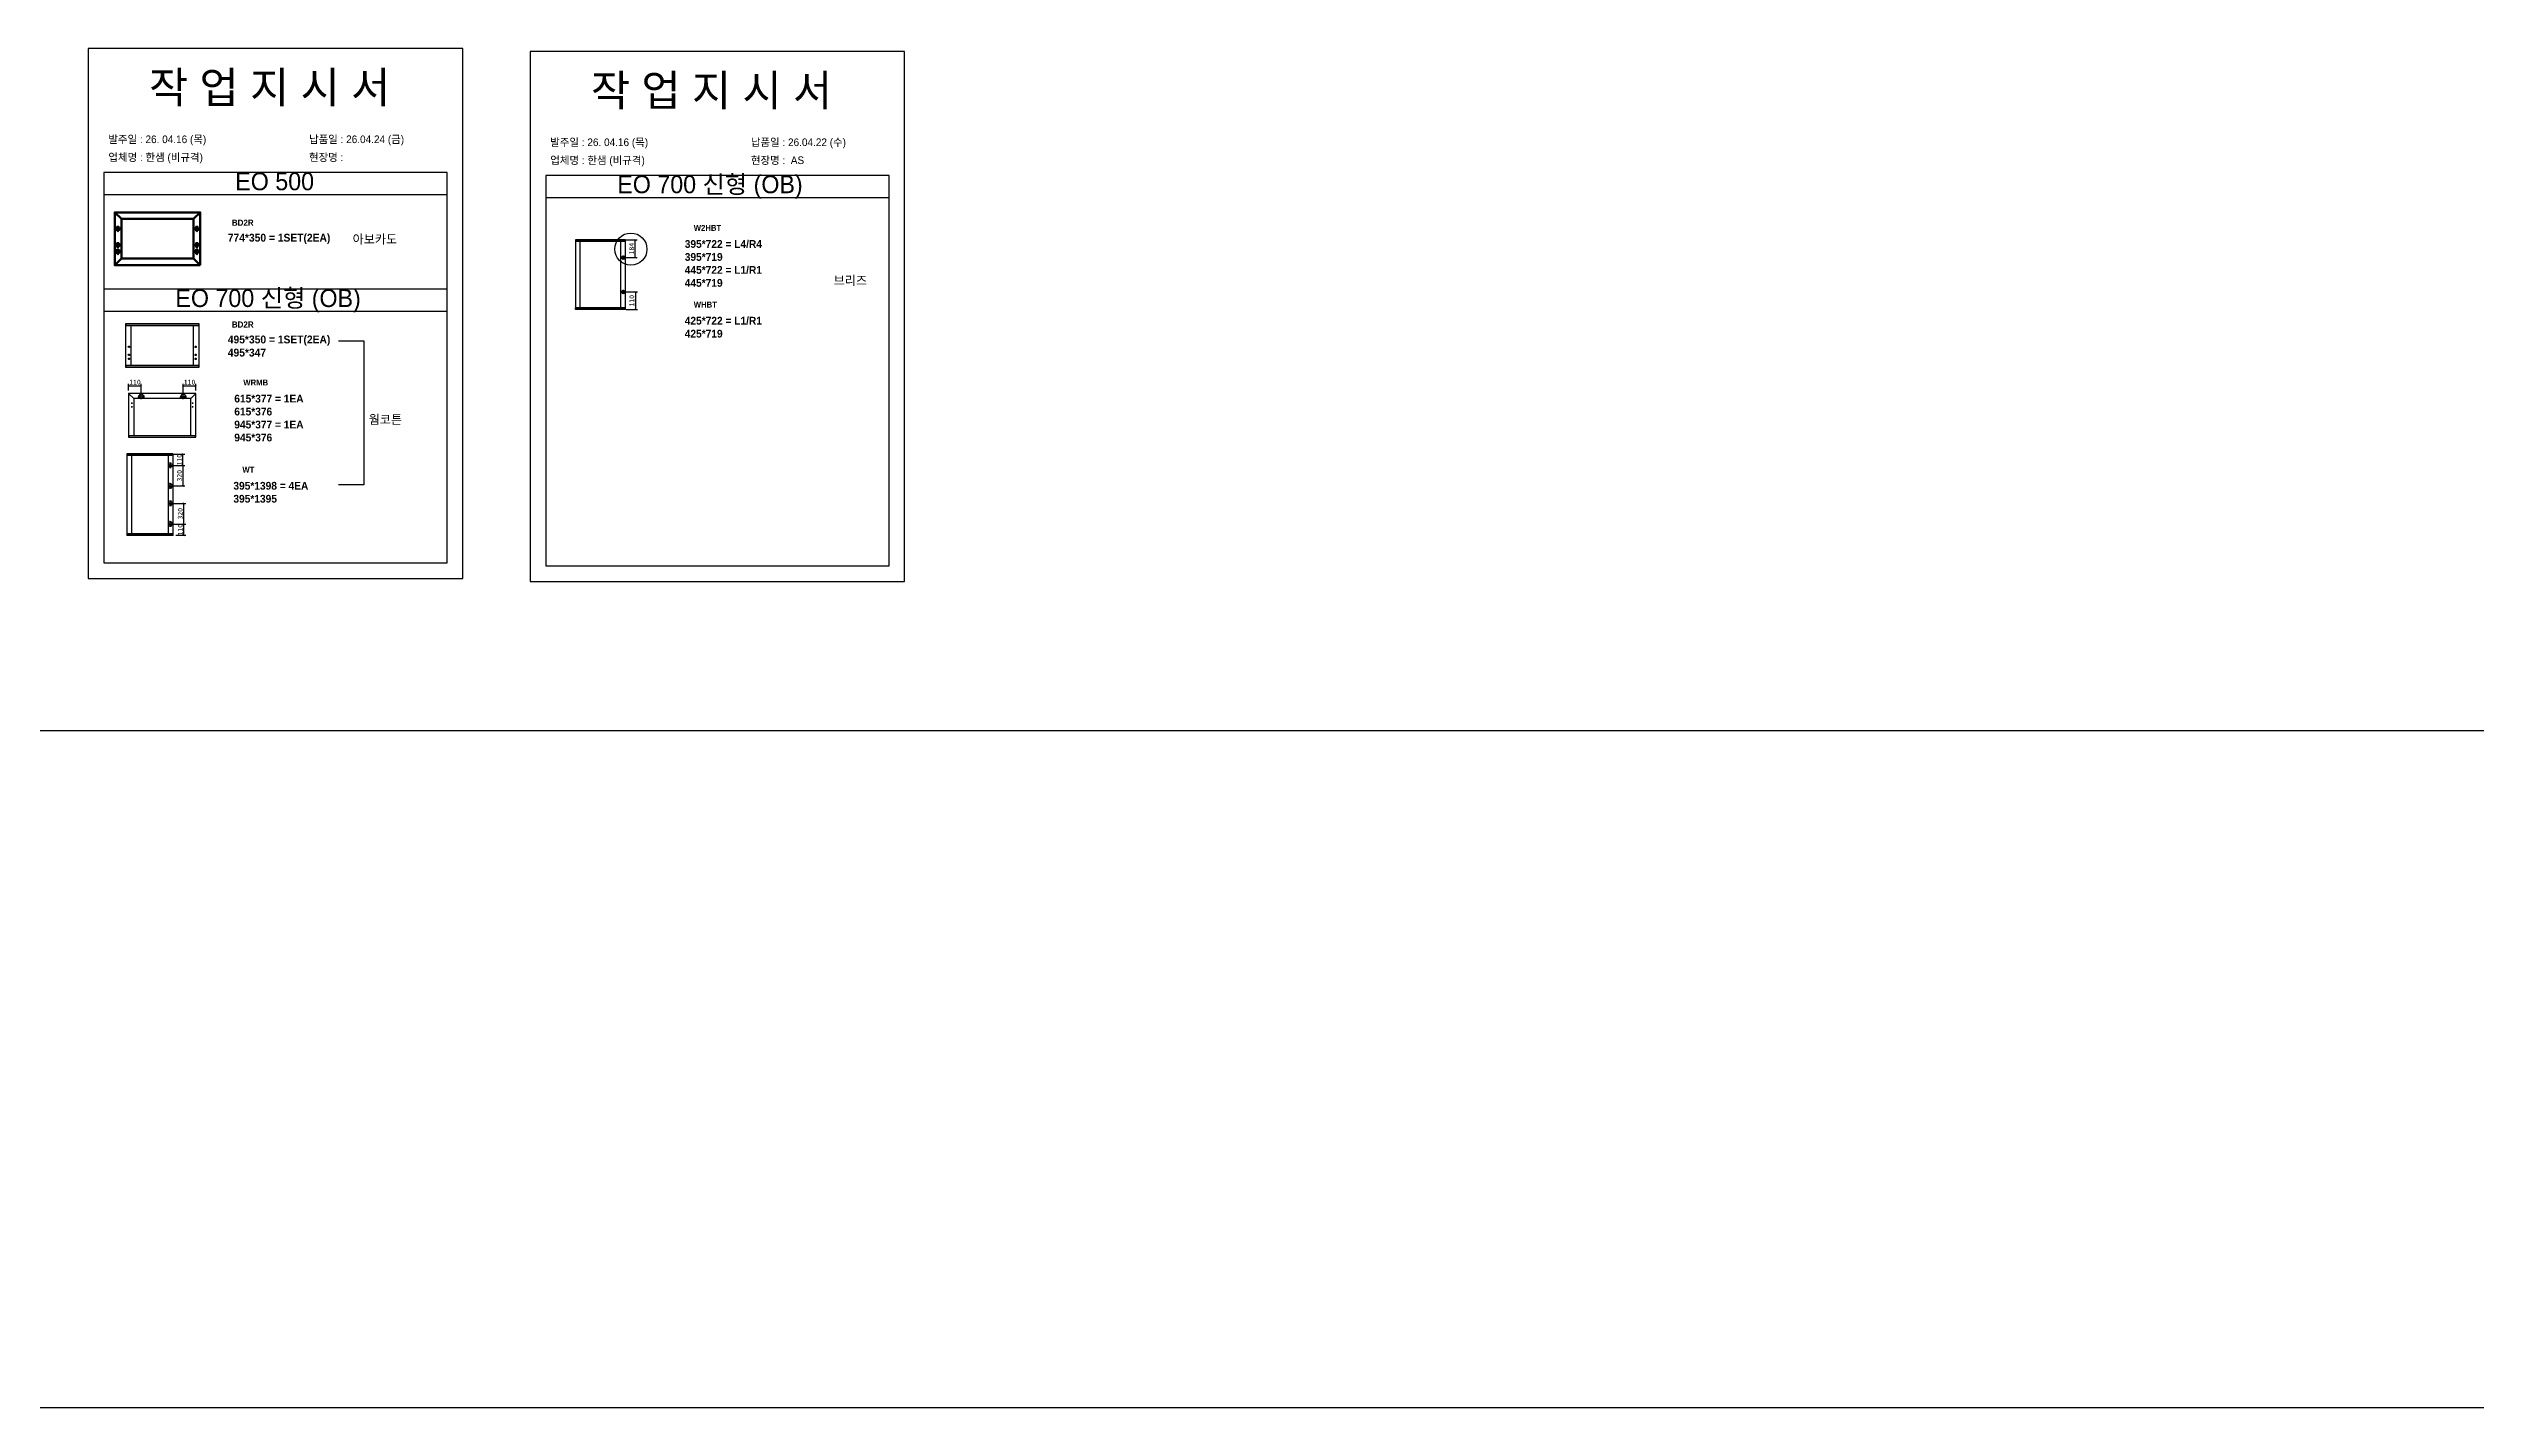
# Model space of a CAD drawing. Header units: millimetres. Extents: x -44117 to 256353, y -2095463 to 65325.
# Drawn here: x 115368 to 127829, y -881204 to -874231 of the extents above; entities that cross this region are included whole.
import ezdxf

# ---------------------------------------------------------------- set-up
doc = ezdxf.new("R2010")
doc.units = ezdxf.units.MM
doc.header["$LTSCALE"] = 10
doc.layers.add('Layer1', color=7, linetype='Continuous', lineweight=70)
doc.styles.add('MtX_Gulim', font='')
doc.styles.get('MtX_Gulim').set_extended_font_data('Gulim', bold=True)
doc.dimstyles.new('ISO-25', dxfattribs={"dimtxt": 2.5, "dimasz": 2.5, "dimexe": 1, "dimexo": 1, "dimtad": 1, "dimtxsty": 'Standard', "dimblk": 'ARCHTICK', "dimcen": 2.5, "dimadec": 0, "dimazin": 0, "dimtfac": 1, "dimtmove": 0, "dimatfit": 3, "dimfxl": 0, "dimarcsym": 0})

# ---------------------------------------------------------------- blocks, each defined once
blk = doc.blocks.new('_ArchTick')
at = {"color": 0, "linetype": 'ByBlock', "const_width": 0.15}
blk.add_lwpolyline([(-0.5, -0.5), (0.5, 0.5)], dxfattribs=at)
blk = doc.blocks.new('*D5662')
at = {"color": 0, "lineweight": -2}
for p, q in [((115779, -875986), (115779, -875952)), ((115779, -875962), (115844, -875962)), ((115844, -875999), (115844, -875952))]:
    blk.add_line(p, q, dxfattribs=at)
at = {"layer": 'Defpoints', "color": 0}
for p in [(115779, -876001), (115844, -875962), (115844, -876014)]:
    blk.add_point(p, dxfattribs=at)
at = {"color": 0, "lineweight": -2, "xscale": 10, "yscale": 10, "zscale": 10, "rotation": 180}
blk.add_blockref('_ArchTick', (115779, -875962), dxfattribs=at)
at = {"color": 0, "lineweight": -2, "xscale": 10, "yscale": 10, "zscale": 10}
blk.add_blockref('_ArchTick', (115844, -875962), dxfattribs=at)
at = {"color": 0, "insert": (115812, -875943), "char_height": 25, "attachment_point": 5}
blk.add_mtext('110', dxfattribs=at)
blk = doc.blocks.new('*D5663')
at = {"color": 0, "lineweight": -2}
for p, q in [((116059, -875999), (116059, -875952)), ((116059, -875962), (116124, -875962)), ((116124, -875986), (116124, -875952))]:
    blk.add_line(p, q, dxfattribs=at)
at = {"layer": 'Defpoints', "color": 0}
for p in [(116059, -876014), (116124, -875962), (116124, -876001)]:
    blk.add_point(p, dxfattribs=at)
at = {"color": 0, "lineweight": -2, "xscale": 10, "yscale": 10, "zscale": 10, "rotation": 180}
blk.add_blockref('_ArchTick', (116059, -875962), dxfattribs=at)
at = {"color": 0, "lineweight": -2, "xscale": 10, "yscale": 10, "zscale": 10}
blk.add_blockref('_ArchTick', (116124, -875962), dxfattribs=at)
at = {"color": 0, "insert": (116092, -875943), "char_height": 25, "attachment_point": 5}
blk.add_mtext('110', dxfattribs=at)
blk = doc.blocks.new('*D5664')
at = {"color": 0, "lineweight": -2}
for p, q in [((116010, -876312), (116068, -876312)), ((116010, -876370), (116068, -876370)), ((116058, -876370), (116058, -876312))]:
    blk.add_line(p, q, dxfattribs=at)
at = {"layer": 'Defpoints', "color": 0}
for p in [(115995, -876312), (115995, -876370), (116058, -876312)]:
    blk.add_point(p, dxfattribs=at)
at = {"color": 0, "lineweight": -2, "xscale": 10, "yscale": 10, "zscale": 10}
for p, rotation in [((116058, -876312), 90), ((116058, -876370), 270)]:
    blk.add_blockref('_ArchTick', p, dxfattribs=dict(at, rotation=rotation))
at = {"color": 0, "insert": (116040, -876341), "char_height": 25, "attachment_point": 5, "rotation": 90}
blk.add_mtext('110', dxfattribs=at)
blk = doc.blocks.new('*D5665')
at = {"color": 0, "lineweight": -2}
for p, q in [((116010, -876671), (116073, -876671)), ((116022, -876729), (116073, -876729)), ((116063, -876729), (116063, -876671))]:
    blk.add_line(p, q, dxfattribs=at)
at = {"layer": 'Defpoints', "color": 0}
for p in [(115995, -876671), (116007, -876729), (116063, -876671)]:
    blk.add_point(p, dxfattribs=at)
at = {"color": 0, "lineweight": -2, "xscale": 10, "yscale": 10, "zscale": 10}
for p, rotation in [((116063, -876671), 90), ((116063, -876729), 270)]:
    blk.add_blockref('_ArchTick', p, dxfattribs=dict(at, rotation=rotation))
at = {"color": 0, "insert": (116044, -876700), "char_height": 25, "attachment_point": 5, "rotation": 90}
blk.add_mtext('110', dxfattribs=at)
blk = doc.blocks.new('*D5666')
at = {"color": 0, "lineweight": -2}
for p, q in [((116010, -876565), (116073, -876565)), ((116063, -876671), (116063, -876565)), ((116010, -876671), (116073, -876671))]:
    blk.add_line(p, q, dxfattribs=at)
at = {"layer": 'Defpoints', "color": 0}
for p in [(115995, -876565), (116063, -876565), (115995, -876671)]:
    blk.add_point(p, dxfattribs=at)
at = {"color": 0, "lineweight": -2, "xscale": 10, "yscale": 10, "zscale": 10}
for p, rotation in [((116063, -876565), 90), ((116063, -876671), 270)]:
    blk.add_blockref('_ArchTick', p, dxfattribs=dict(at, rotation=rotation))
at = {"color": 0, "insert": (116044, -876618), "char_height": 25, "attachment_point": 5, "rotation": 90}
blk.add_mtext('320', dxfattribs=at)
blk = doc.blocks.new('*D5667')
at = {"color": 0, "lineweight": -2}
for p, q in [((116010, -876370), (116068, -876370)), ((116058, -876370), (116058, -876475)), ((116010, -876475), (116068, -876475))]:
    blk.add_line(p, q, dxfattribs=at)
at = {"layer": 'Defpoints', "color": 0}
for p in [(115995, -876370), (115995, -876475), (116058, -876475)]:
    blk.add_point(p, dxfattribs=at)
at = {"color": 0, "lineweight": -2, "xscale": 10, "yscale": 10, "zscale": 10}
for p, rotation in [((116058, -876370), 90), ((116058, -876475), 270)]:
    blk.add_blockref('_ArchTick', p, dxfattribs=dict(at, rotation=rotation))
at = {"color": 0, "insert": (116040, -876423), "char_height": 25, "attachment_point": 5, "rotation": 90}
blk.add_mtext('320', dxfattribs=at)
blk = doc.blocks.new('*D5668')
at = {"color": 0, "lineweight": -2}
for p, q in [((118334, -875213), (118391, -875213)), ((118381, -875304), (118381, -875213)), ((118334, -875304), (118391, -875304))]:
    blk.add_line(p, q, dxfattribs=at)
at = {"layer": 'Defpoints', "color": 0}
for p in [(118319, -875213), (118381, -875213), (118319, -875304)]:
    blk.add_point(p, dxfattribs=at)
at = {"color": 0, "lineweight": -2, "xscale": 10, "yscale": 10, "zscale": 10}
for p, rotation in [((118381, -875213), 90), ((118381, -875304), 270)]:
    blk.add_blockref('_ArchTick', p, dxfattribs=dict(at, rotation=rotation))
at = {"color": 0, "insert": (118362, -875258), "char_height": 25, "attachment_point": 5, "rotation": 90}
blk.add_mtext('184', dxfattribs=at)
blk = doc.blocks.new('*D5669')
at = {"color": 0, "lineweight": -2}
for p, q in [((118334, -875480), (118392, -875480)), ((118382, -875480), (118382, -875570)), ((118334, -875570), (118392, -875570))]:
    blk.add_line(p, q, dxfattribs=at)
at = {"layer": 'Defpoints', "color": 0}
for p in [(118319, -875480), (118319, -875570), (118382, -875570)]:
    blk.add_point(p, dxfattribs=at)
at = {"color": 0, "lineweight": -2, "xscale": 10, "yscale": 10, "zscale": 10}
for p, rotation in [((118382, -875480), 90), ((118382, -875570), 270)]:
    blk.add_blockref('_ArchTick', p, dxfattribs=dict(at, rotation=rotation))
at = {"color": 0, "insert": (118363, -875525), "char_height": 25, "attachment_point": 5, "rotation": 90}
blk.add_mtext('110', dxfattribs=at)

msp = doc.modelspace()

# ---------------------------------------------------------------- linework, layer by layer
for p, q in [((117414.83864, -874866.69803), (115651.91503, -874866.69803)), ((119683.72021, -874881.88786), (117920.7966, -874881.88786)), ((117414.83864, -874981.17358), (115651.91503, -874981.17358)), ((119683.72021, -874996.36342), (117920.7966, -874996.36342)), ((118073.22433, -875213.41724), (118073.22433, -875569.67362)), ((118330.08539, -875213.87858), (118073.22433, -875213.87858)), ((118330.08539, -875220.84993), (118073.22433, -875220.84993)), ((118329.82909, -875213.16094), (118073.48063, -875213.16094)), ((118096.03499, -875220.33733), (118096.03499, -875562.24094)), ((118307.01843, -875562.24094), (118307.01843, -875220.84993)), ((118328.80389, -875220.84993), (118328.80389, -875213.16094)), ((118330.08539, -875569.67362), (118330.08539, -875213.41724)), ((117414.83864, -875465.82293), (115651.91503, -875465.82293)), ((117414.83864, -875580.29849), (115651.91503, -875580.29849)), ((115762.70291, -875644.2386), (115762.70291, -875866.50943)), ((116141.646, -875644.81179), (115762.70291, -875644.81179)), ((116141.32756, -875643.92016), (115763.02135, -875643.92016)), ((115764.2951, -875643.92016), (115764.2951, -875653.47335)), ((116140.0538, -875643.92016), (116140.0538, -875653.47335)), ((116141.646, -875866.50943), (116141.646, -875644.2386)), ((118330.08539, -875562.24094), (118073.22433, -875562.24094)), ((118330.08539, -875569.21229), (118073.22433, -875569.21229)), ((118329.82909, -875569.92992), (118073.48063, -875569.92992)), ((118074.50583, -875569.92992), (118074.50583, -875562.24094)), ((118328.80389, -875562.24094), (118328.80389, -875569.92992)), ((116141.646, -875653.47335), (115762.70291, -875653.47335)), ((115786.10821, -875762.37968), (115775.59971, -875762.37968)), ((115780.85396, -875757.12543), (115780.85396, -875767.63394)), ((115791.36247, -875653.47335), (115791.36247, -875857.27468)), ((116112.98644, -875857.27468), (116112.98644, -875653.47335)), ((116118.24069, -875762.37968), (116128.7492, -875762.37968)), ((116123.49494, -875757.12543), (116123.49494, -875767.63394)), ((116141.646, -875857.27468), (115762.70291, -875857.27468)), ((116141.646, -875865.93624), (115762.70291, -875865.93624)), ((115763.02135, -875866.82787), (116141.32756, -875866.82787)), ((115764.2951, -875857.27468), (115764.2951, -875866.82787)), ((115786.10821, -875803.13995), (115775.59971, -875803.13995)), ((115786.10821, -875823.52008), (115775.59971, -875823.52008)), ((115780.85396, -875797.8857), (115780.85396, -875808.3942)), ((115780.85396, -875818.26583), (115780.85396, -875828.77434)), ((116118.24069, -875803.13995), (116128.7492, -875803.13995)), ((116118.24069, -875823.52008), (116128.7492, -875823.52008)), ((116123.49494, -875797.8857), (116123.49494, -875808.3942)), ((116123.49494, -875818.26583), (116123.49494, -875828.77434)), ((116140.0538, -875866.82787), (116140.0538, -875857.27468)), ((115779.1342, -876001.36349), (115779.1342, -876225.70382)), ((115805.47495, -876027.70424), (115779.22088, -876001.15421)), ((116124.02003, -876001.06753), (115779.43016, -876001.06753)), ((115860.09363, -876014.08992), (115827.8068, -876014.08992)), ((115832.99956, -876020.00919), (115828.26414, -876020.00919)), ((115830.63185, -876017.64148), (115830.63185, -876022.3769)), ((115843.95021, -876030.23334), (115843.95021, -875997.9465)), ((115859.63627, -876020.00919), (115854.90086, -876020.00919)), ((115857.26857, -876017.64148), (115857.26857, -876022.3769)), ((116043.35657, -876014.08992), (116075.64341, -876014.08992)), ((116048.54935, -876020.00919), (116043.81393, -876020.00919)), ((116046.18164, -876017.64148), (116046.18164, -876022.3769)), ((116059.5, -876030.23334), (116059.5, -875997.9465)), ((116075.18606, -876020.00919), (116070.45065, -876020.00919)), ((116072.81835, -876017.64148), (116072.81835, -876022.3769)), ((116097.97524, -876027.70424), (116124.22931, -876001.15421)), ((116124.316, -876225.70382), (116124.316, -876001.36349)), ((115792.45256, -876050.78939), (115798.37183, -876050.78939)), ((115792.45256, -876069.73106), (115798.37183, -876069.73106)), ((115795.41219, -876047.82976), (115795.41219, -876053.74903)), ((115795.41219, -876066.77142), (115795.41219, -876072.69069)), ((115805.47495, -876027.70424), (115805.47495, -876217.7128)), ((116097.97524, -876027.70424), (115805.47495, -876027.70424)), ((116097.97524, -876217.12088), (116097.97524, -876027.70424)), ((116110.99764, -876050.78939), (116105.07837, -876050.78939)), ((116110.99764, -876069.73106), (116105.07837, -876069.73106)), ((116108.03801, -876047.82976), (116108.03801, -876053.74903)), ((116108.03801, -876066.77142), (116108.03801, -876072.69069)), ((115779.1342, -876217.12088), (116124.316, -876217.12088)), ((115779.1342, -876225.17108), (116124.02003, -876225.17108)), ((115779.43016, -876225.99978), (116124.02003, -876225.99978)), ((115780.61401, -876217.12088), (115780.61401, -876225.99978)), ((116122.83618, -876225.99978), (116122.83618, -876217.12088)), ((115770.19799, -876311.73275), (115770.19799, -876728.94061)), ((116007.19156, -876312.21206), (115770.19799, -876312.21206)), ((116007.19156, -876319.45501), (115770.19799, -876319.45501)), ((116006.92527, -876311.46647), (115770.46428, -876311.46647)), ((115771.52942, -876311.46647), (115771.52942, -876319.45501)), ((115793.89735, -876318.92244), (115793.89735, -876721.21836)), ((115980.95043, -876370.04915), (116009.99961, -876370.04915)), ((115983.22592, -876721.21836), (115983.22592, -876319.45501)), ((115992.81217, -876358.06632), (115988.55162, -876358.06632)), ((115992.81217, -876382.03197), (115988.55162, -876382.03197)), ((115990.68189, -876355.93605), (115990.68189, -876360.1966)), ((115990.68189, -876379.90169), (115990.68189, -876384.16225)), ((115995.47502, -876384.57374), (115995.47502, -876355.52456)), ((116005.86013, -876319.45501), (116005.86013, -876311.46647)), ((116007.19156, -876728.94061), (116007.19156, -876311.73275)), ((115980.95043, -876475.23169), (116009.99961, -876475.23169)), ((115992.81217, -876463.24886), (115988.55162, -876463.24886)), ((115992.81217, -876487.2145), (115988.55162, -876487.2145)), ((115990.68189, -876461.11858), (115990.68189, -876465.37914)), ((115990.68189, -876485.08423), (115990.68189, -876489.34478)), ((115995.47502, -876460.7071), (115995.47502, -876489.75628)), ((115980.95043, -876565.44169), (116009.99961, -876565.44169)), ((115992.81217, -876553.45886), (115988.55162, -876553.45886)), ((115992.81217, -876577.4245), (115988.55162, -876577.4245)), ((115990.68189, -876551.32858), (115990.68189, -876555.58914)), ((115990.68189, -876575.29422), (115990.68189, -876579.55478)), ((115995.47502, -876550.9171), (115995.47502, -876579.96628)), ((116007.19156, -876721.21836), (115770.19799, -876721.21836)), ((116007.19156, -876728.46131), (115770.19799, -876728.46131)), ((116006.92527, -876729.20691), (115770.46428, -876729.20691)), ((115771.52942, -876729.20691), (115771.52942, -876721.21836)), ((115980.95043, -876670.62422), (116009.99961, -876670.62422)), ((115992.81217, -876658.64138), (115988.55162, -876658.64138)), ((115992.81217, -876682.60703), (115988.55162, -876682.60703)), ((115990.68189, -876656.51111), (115990.68189, -876660.77166)), ((115990.68189, -876680.47675), (115990.68189, -876684.73731)), ((115995.47502, -876656.09963), (115995.47502, -876685.1488)), ((116005.86013, -876721.21836), (116005.86013, -876729.20691))]:
    msp.add_line(p, q)
at = {"color": 1}
for p, q in [((104260.77588, -877730.26462), (196529.92274, -877730.26462)), ((104260.77588, -877730.26462), (196529.92274, -877730.26462)), ((104260.77588, -877730.26462), (196529.92274, -877730.26462)), ((104260.77588, -877730.26462), (196529.92274, -877730.26462)), ((104260.77588, -877730.26462), (196529.92274, -877730.26462)), ((104260.77588, -877730.26462), (196529.92274, -877730.26462)), ((104260.77588, -877730.26462), (196529.92274, -877730.26462)), ((104260.77588, -877730.26462), (196529.92274, -877730.26462)), ((104260.77588, -877730.26462), (196529.92274, -877730.26462)), ((104260.77588, -877730.26462), (196529.92274, -877730.26462)), ((106472.62401, -877730.26462), (198741.77087, -877730.26462)), ((106472.62401, -877730.26462), (198741.77087, -877730.26462)), ((106472.62401, -877730.26462), (198741.77087, -877730.26462)), ((106472.62401, -877730.26462), (198741.77087, -877730.26462)), ((106472.62401, -877730.26462), (198741.77087, -877730.26462)), ((106472.62401, -877730.26462), (198741.77087, -877730.26462)), ((106472.62401, -877730.26462), (198741.77087, -877730.26462)), ((106472.62401, -877730.26462), (198741.77087, -877730.26462)), ((106472.62401, -877730.26462), (198741.77087, -877730.26462)), ((106472.62401, -877730.26462), (198741.77087, -877730.26462)), ((104260.77588, -881204.38548), (196529.92274, -881204.38548)), ((104260.77588, -881204.38548), (196529.92274, -881204.38548)), ((104260.77588, -881204.38548), (196529.92274, -881204.38548)), ((104260.77588, -881204.38548), (196529.92274, -881204.38548)), ((104260.77588, -881204.38548), (196529.92274, -881204.38548)), ((104260.77588, -881204.38548), (196529.92274, -881204.38548)), ((104260.77588, -881204.38548), (196529.92274, -881204.38548)), ((104260.77588, -881204.38548), (196529.92274, -881204.38548)), ((104260.77588, -881204.38548), (196529.92274, -881204.38548)), ((104260.77588, -881204.38548), (196529.92274, -881204.38548)), ((106472.62401, -881204.38548), (198741.77087, -881204.38548)), ((106472.62401, -881204.38548), (198741.77087, -881204.38548)), ((106472.62401, -881204.38548), (198741.77087, -881204.38548)), ((106472.62401, -881204.38548), (198741.77087, -881204.38548)), ((106472.62401, -881204.38548), (198741.77087, -881204.38548)), ((106472.62401, -881204.38548), (198741.77087, -881204.38548)), ((106472.62401, -881204.38548), (198741.77087, -881204.38548)), ((106472.62401, -881204.38548), (198741.77087, -881204.38548)), ((106472.62401, -881204.38548), (198741.77087, -881204.38548)), ((106472.62401, -881204.38548), (198741.77087, -881204.38548))]:
    msp.add_line(p, q, dxfattribs=at)
for points in [[(115571.78214, -876951.10366), (117494.97153, -876951.10366), (117494.97153, -874231.16438), (115571.78214, -874231.16438)], [(117840.66371, -876966.2935), (119763.8531, -876966.2935), (119763.8531, -874246.35422), (117840.66371, -874246.35422)]]:
    msp.add_lwpolyline(points, close=True)
for points in [[(115651.91503, -874866.69803), (115651.91503, -876870.97077), (117414.83864, -876870.97077), (117414.83864, -874866.69803)], [(117920.7966, -874881.88786), (117920.7966, -876886.16061), (119683.72021, -876886.16061), (119683.72021, -874881.88786)], [(116856.3667, -875730.5355), (116986.9452, -875730.5355), (116986.9452, -876469.84027), (116856.3667, -876469.84027)]]:
    msp.add_lwpolyline(points)
msp.add_circle((118358.1216, -875260.47952), 82.67644, dxfattribs=at)
for centre, radius in [((115780.85396, -875762.37968), 3.1844), ((116123.49494, -875762.37968), 3.1844), ((115780.85396, -875803.13995), 3.1844), ((115780.85396, -875823.52008), 3.1844), ((116123.49494, -875803.13995), 3.1844), ((116123.49494, -875823.52008), 3.1844), ((115830.63185, -876020.00919), 0.94708), ((115843.95021, -876014.08992), 10.35872), ((115857.26857, -876020.00919), 0.94708), ((116046.18164, -876020.00919), 0.94708), ((116059.5, -876014.08992), 10.35872), ((116072.81835, -876020.00919), 0.94708), ((115795.41219, -876050.78939), 0.88789), ((115795.41219, -876069.73106), 0.88789), ((116108.03801, -876050.78939), 0.88789), ((116108.03801, -876069.73106), 0.88789), ((115995.47502, -876370.04915), 9.31997), ((115990.68189, -876358.06632), 0.85211), ((115990.68189, -876382.03197), 0.85211), ((115995.47502, -876475.23169), 9.31997), ((115990.68189, -876463.24886), 0.85211), ((115990.68189, -876487.2145), 0.85211), ((115995.47502, -876565.44169), 9.31997), ((115990.68189, -876553.45886), 0.85211), ((115990.68189, -876577.4245), 0.85211), ((115995.47502, -876670.62422), 9.31997), ((115990.68189, -876658.64138), 0.85211), ((115990.68189, -876682.60703), 0.85211)]:
    msp.add_circle(centre, radius)
for centre, radius, start, end in [((118329.82909, -875213.41724), 0.2563, 0, 90), ((115763.02135, -875644.2386), 0.31844, 90, 180), ((116141.32756, -875644.2386), 0.31844, 0, 90), ((118073.48063, -875569.67363), 0.2563, 180, 270), ((118329.82909, -875569.67363), 0.2563, 270, 0), ((115763.02135, -875866.50943), 0.31844, 180, 270), ((116141.32756, -875866.50943), 0.31844, 270, 0), ((115779.43016, -876001.36349), 0.29596, 90, 180), ((116124.02003, -876001.36349), 0.29596, 0, 90), ((115779.43016, -876225.70382), 0.29596, 180, 270), ((116124.02003, -876225.70382), 0.29596, 270, 0), ((115770.46428, -876311.73275), 0.26628, 90, 180), ((116006.92527, -876311.73275), 0.26628, 0, 90), ((115770.46428, -876728.94062), 0.26628, 180, 270), ((116006.92527, -876728.94062), 0.26628, 270, 0)]:
    msp.add_arc(centre, radius, start, end)
at = {"layer": 'Layer1'}
for p, q in [((115742.20149, -875105.76538), (115708.35121, -875071.9151)), ((116146.77904, -875071.9151), (116112.92876, -875105.76538)), ((116112.92876, -875105.76538), (116146.77904, -875071.9151)), ((115710.18693, -875155.41894), (115738.32742, -875155.41894)), ((115710.18693, -875239.17687), (115738.32742, -875239.17687)), ((115710.18693, -875273.15415), (115738.32742, -875273.15415)), ((116115.54372, -875155.41894), (116143.68422, -875155.41894)), ((116115.54372, -875239.17687), (116143.68422, -875239.17687)), ((116115.54372, -875273.15415), (116143.68422, -875273.15415)), ((115742.20149, -875308.86706), (115708.35121, -875342.71734)), ((116146.77904, -875342.71734), (116112.92876, -875308.86706)), ((118319.00029, -875294.31025), (118319.00029, -875313.20268)), ((118319.00029, -875489.16948), (118319.00029, -875470.27706))]:
    msp.add_line(p, q, dxfattribs=at)
for points in [[(116146.77904, -875342.71734), (116146.77904, -875071.9151), (115708.35121, -875071.9151), (115708.35121, -875342.71734)], [(115724.25718, -875141.34869), (115724.25718, -875169.48918)], [(116112.92876, -875308.86706), (116112.92876, -875105.76538), (115742.20149, -875105.76538), (115742.20149, -875308.86706)], [(116129.61397, -875141.34869), (116129.61397, -875169.48918)], [(115724.25718, -875225.10662), (115724.25718, -875253.24712)], [(115724.25718, -875259.0839), (115724.25718, -875287.22439)], [(116129.61397, -875225.10662), (116129.61397, -875253.24712)], [(116129.61397, -875259.0839), (116129.61397, -875287.22439)], [(118328.4465, -875303.75646), (118309.55408, -875303.75646)], [(118328.4465, -875479.72327), (118309.55408, -875479.72327)]]:
    msp.add_lwpolyline(points, close=True, dxfattribs=at)
for centre, radius in [((115724.25718, -875155.41894), 9.38017), ((116129.61397, -875155.41894), 9.38017), ((115724.25718, -875239.17687), 9.38017), ((115724.25718, -875273.15415), 9.38017), ((116129.61397, -875239.17687), 9.38017), ((116129.61397, -875273.15415), 9.38017), ((118319.00029, -875303.75646), 6.29747), ((118319.00029, -875479.72327), 6.29747)]:
    msp.add_circle(centre, radius, dxfattribs=at)

# ---------------------------------------------------------------- texts
at = {"linetype": 'Continuous', "style": 'MtX_Gulim'}
for s, height, p in [('BD2R', 31.421769, (116309.2728, -875140.59932)), ('W2HBT', 30.315933, (118681.0079, -875166.50146)), ('BD2R', 31.421769, (116309.2728, -875662.91333)), ('WHBT', 30.315933, (118681.0079, -875560.31507)), ('WRMB', 30.315933, (116368.06649, -875959.98524)), ('WT', 30.315933, (116363.38159, -876407.35511))]:
    msp.add_text(s, height=height, dxfattribs=at).set_placement(p)
at = {"attachment_point": 1}
for s, width, gutter_width, heights, insert, char_height in [('{\\fGulim|b0|i0|c129|p50;작 업 지 시 서}', 3786.0728481, 14.30944, [-178.40505], (115884.07902, -874350.405), 160.2657825), ('{\\fGulim|b0|i0|c129|p50;작 업 지 시 서}', 3786.0728481, 14.30944, [-178.40505], (118152.9606, -874365.59484), 160.2657825), ('{\\fGulim|b0|i0|c129|p50;업체명 : 한샘 (비규격)}', 3786.0728481, 14.30944, [41.34032], (115675.23614, -874769.48033), 39.2651167), ('\\pt11;{\\fGulim|b0|i0|c129|p50;발주일 : 26. 04.16 (목)}', 3786.0728481, 14.30944, [39.49878], (115675.23614, -874677.14872), 39.2651167), ('{\\fGulim|b0|i0|c129|p50;현장명 : }', 3786.0728481, 14.30944, [-43.81381], (116705.49096, -874769.48033), 39.2651167), ('{\\fGulim|b0|i0|c129|p50;납품일 : 26.04.24 (금)}', 3786.0728481, 14.30944, [40.16974], (116705.49096, -874677.14872), 39.2651167), ('\\pt11;{\\fGulim|b0|i0|c129|p50;발주일 : 26. 04.16 (목)}', 3786.0728481, 14.30944, [39.49878], (117944.11771, -874692.33855), 39.2651167), ('{\\fGulim|b0|i0|c129|p50;납품일 : 26.04.22 (수)}', 3786.0728481, 14.30944, [40.16974], (118974.37253, -874692.33855), 39.2651167), ('{\\fGulim|b0|i0|c129|p50;EO 500}', 2155.3243433, 8.14604, [-93.54386], (116326.70622, -874866.98579), 91.2356303), ('{\\fGulim|b0|i0|c129|p50;업체명 : 한샘 (비규격)}', 3786.0728481, 14.30944, [41.34032], (117944.11771, -874784.67017), 39.2651167), ('{\\fGulim|b0|i0|c129|p50;EO 700 신형 (OB)}', 2155.3243433, 8.14604, [-114.80382], (118288.34426, -874882.17563), 91.2356303), ('{\\fGulim|b0|i0|c129|p50;현장명 :  \\C1;AS}', 3786.0728481, 14.30944, [-43.81381], (118974.37253, -874784.67017), 39.2651167), ('{\\f굴림|b1|i0|c129|p50;774*350 = 1SET(2EA)}', 12198.822037, 156.88766, [-50.5349], (116288.44964, -875181.55779), 40.342541), ('{\\f굴림|b1|i0|c129|p50;아보카도}', 13746.5878503, 176.7933, [-50.51237], (116929.5758, -875186.75608), 45.4611341), ('{\\f굴림|b1|i0|c129|p50;395*722 = L4/R4\\P\\C1;395*719\\P\\C256;445*722 = L1/R1\\P\\C1;445*719}', 12072.7918459, 155.2668, [248.16282], (118634.81068, -875213.98206), 39.9257485), ('{\\f굴림|b1|i0|c129|p50;브리즈}', 13746.5878503, 176.7933, [-50.51237], (119399.44162, -875399.05512), 45.4611341), ('{\\fGulim|b0|i0|c129|p50;EO 700 신형 (OB)}', 2155.3243433, 8.14604, [-114.80382], (116019.46268, -875466.11069), 91.2356303), ('{\\f굴림|b1|i0|c129|p50;425*722 = L1/R1\\P\\C1;425*719}', 12072.7918459, 155.2668, [-111.27454], (118634.81068, -875607.79567), 39.9257485), ('{\\f굴림|b1|i0|c129|p50;495*350 = 1SET(2EA)\\P\\C1;495*347}', 12198.822037, 156.88766, [-113.28997], (116288.44964, -875703.87181), 40.342541), ('{\\f굴림|b1|i0|c129|p50;615*377 = 1EA\\P\\C1;615*376\\P\\C256;945*377 = 1EA\\P\\C1;945*376}', 12072.7918459, 155.2668, [-240.98041], (116321.86927, -876007.46584), 39.9257485), ('{\\f굴림|b1|i0|c129|p50;웜코튼}', 13746.5878503, 176.7933, [-49.06916], (117012.14751, -876112.32724), 45.4611341), ('{\\f굴림|b1|i0|c129|p50;395*1398 = 4EA\\P\\C1;395*1395}', 12072.7918459, 155.2668, [-107.68333], (116317.18437, -876454.83571), 39.9257485)]:
    msp.add_mtext_dynamic_manual_height_columns(s, width=width, gutter_width=gutter_width, heights=heights, dxfattribs=dict(at, insert=insert, char_height=char_height))

# ---------------------------------------------------------------- dimensions: what is measured, and where the dimension line sits
for base, p1, p2, text, picture, middle in [((118381.11963, -875213.16094), (118319.00029, -875303.75646), (118319.00029, -875213.16094), '184', '*D5668', (118362.36963, -875258.4587)), ((118382.11317, -875569.92992), (118319.00029, -875479.72327), (118319.00029, -875569.92992), '110', '*D5669', (118363.36317, -875524.8266)), ((116058.40016, -876475.23169), (115995.47502, -876370.04915), (115995.47502, -876475.23169), '320', '*D5667', (116039.65016, -876422.64042)), ((116062.97162, -876565.44169), (115995.47502, -876670.62422), (115995.47502, -876565.44169), '320', '*D5666', (116044.22162, -876618.03295)), ((116062.97162, -876670.62422), (116007.11357, -876729.12892), (115995.47502, -876670.62422), '110', '*D5665', (116044.22162, -876699.87657))]:
    dim = msp.add_linear_dim(base=base, p1=p1, p2=p2, angle=90, text=text, dimstyle='ISO-25', override={"dimscale": 10, "dimasz": 1, "dimexo": 1.5, "dimtxsty": 'Standard'})
    dim.commit()
    dim.dimension.update_dxf_attribs({"geometry": picture, "text_midpoint": middle})
for base, p1, p2, picture, middle in [((115843.95021, -875961.78309), (115779.43016, -876001.36349), (115843.95021, -876014.08992), '*D5662', (115811.69019, -875943.03309)), ((116124.02003, -875961.78309), (116059.49999, -876014.08992), (116124.02003, -876001.36349), '*D5663', (116091.76001, -875943.03309))]:
    dim = msp.add_linear_dim(base=base, p1=p1, p2=p2, text='110', dimstyle='ISO-25', override={"dimscale": 10, "dimasz": 1, "dimexo": 1.5, "dimtxsty": 'Standard'})
    dim.commit()
    dim.dimension.update_dxf_attribs({"geometry": picture, "text_midpoint": middle})
dim = msp.add_linear_dim(base=(116058.40016, -876312.21206), p1=(115995.47502, -876370.04915), p2=(115995.47502, -876312.21206), angle=90, text='110', dimstyle='ISO-25', override={"dimscale": 10, "dimasz": 1, "dimexo": 1.5, "dimtxsty": 'Standard'})
dim.commit()
dim.dimension.update_dxf_attribs({"geometry": '*D5664', "text_midpoint": (116058.40016, -876341.13061), "dimtype": 160})

doc.saveas('drawing.dxf')
